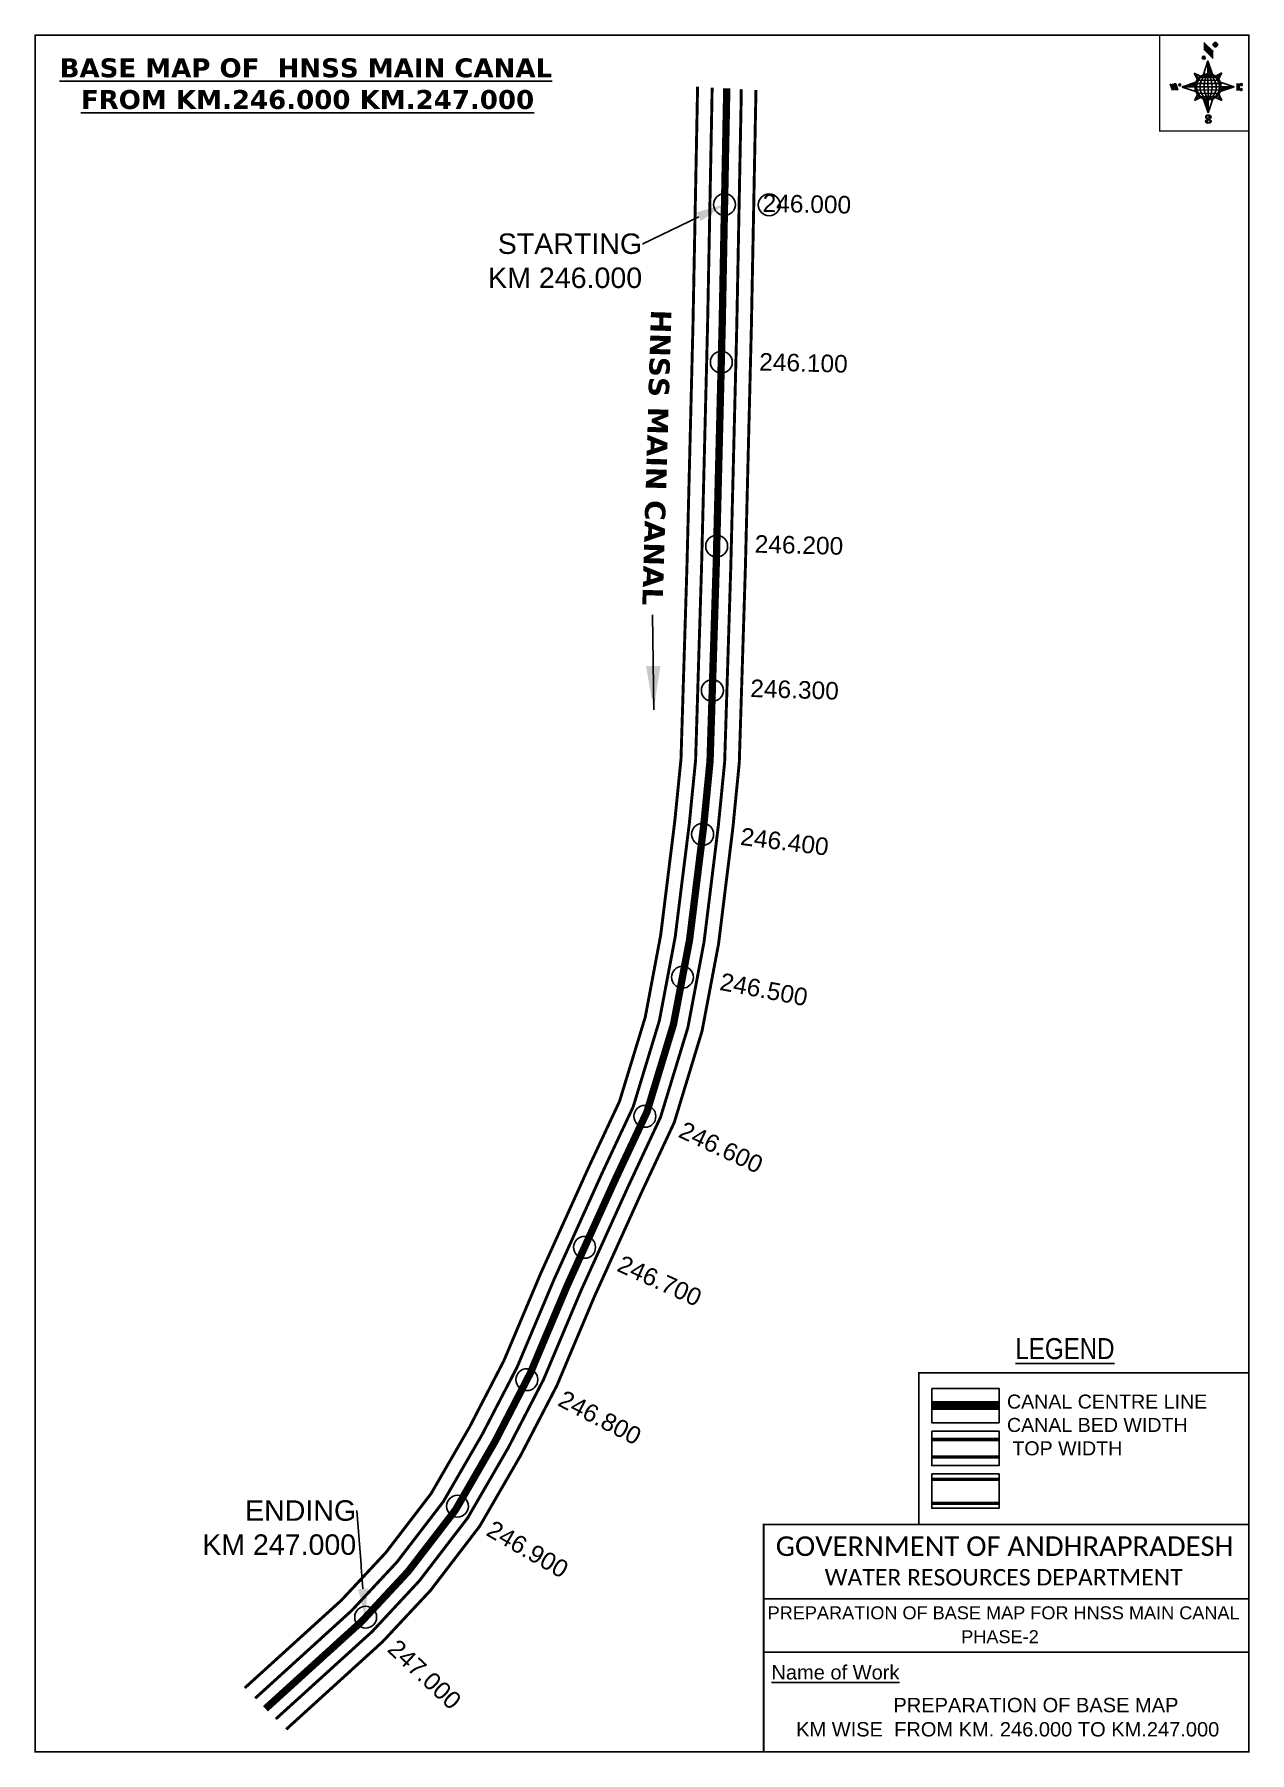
# Model space of a CAD drawing. Header units: inches. Extents: x 758572 to 759404, y 1618169 to 1619346.
import ezdxf
from ezdxf import colors
from ezdxf.entities.mleader import LeaderData, LeaderLine
from ezdxf.enums import TextEntityAlignment as Align
from ezdxf.math import Vec2, Vec3

# ---------------------------------------------------------------- set-up
doc = ezdxf.new("R2010")
doc.units = ezdxf.units.IN
doc.header["$LTSCALE"] = 15
doc.header["$MEASUREMENT"] = 0
doc.header["$PDMODE"] = 32
doc.header["$PDSIZE"] = 15
doc.linetypes.add('HIDDEN2', pattern=[0.1875, 0.125, -0.0625])
for name, color, linetype in [('AQUADUCT', 1, 'Continuous'), ('bord', 1, 'Continuous'), ('CANAL1', 7, 'Continuous'), ('CSMark', 72, 'Continuous'), ('DCBMS', 232, 'Continuous'), ('PAGE', 7, 'Continuous'), ('TEXT', 6, 'Continuous')]:
    doc.layers.add(name, color=color, linetype=linetype)
doc.styles.add('ARIALN', font='ARIALN.TTF')
doc.styles.get("Standard").update_dxf_attribs({"font": 'arial.ttf'})
doc.dimstyles.get("Standard").update_dxf_attribs({"dimtxt": 20, "dimasz": 0.18, "dimexe": 0.18, "dimexo": 0.0625, "dimgap": 0.09, "dimtad": 0, "dimtih": 1, "dimtoh": 1, "dimdec": 4, "dimzin": 0, "dimdsep": 46, "dimtxsty": 'Standard', "dimcen": 0.09, "dimadec": 0, "dimazin": 0, "dimtfac": 1, "dimtdec": 4, "dimtofl": 0, "dimtmove": 0, "dimatfit": 3, "dimfxl": 1, "dimtolj": 1, "dimtzin": 0, "dimarcsym": 0})
pattern_1 = [(267.297113149, (-8720374.938, 50637915.138), (10.5367255337, -0.497431438), [])]
pattern_2 = [(357.297113149, (-8720374.938, 50637915.138), (0.497431438, 10.5367255337), [])]

# ---------------------------------------------------------------- blocks, each defined once
blk = doc.blocks.new('*X26')
at = {"color": 0, "linetype": 'Continuous'}
for p, q in [((6321.6, 240.5), (6322.3, 241.2)), ((6321.6, 240.3), (6322.3, 241)), ((6321.6, 240.1), (6322.3, 240.8)), ((6321.6, 239.9), (6322.4, 240.7)), ((6321.6, 239.8), (6322.4, 240.6)), ((6321.6, 239.6), (6322.5, 240.5)), ((6321.6, 239.4), (6322.5, 240.3)), ((6321.6, 239.2), (6322.6, 240.2)), ((6321.7, 239.1), (6322.6, 240.1)), ((6321.8, 240.8), (6322.4, 241.4)), ((6321.8, 239), (6322.7, 240)), ((6321.8, 239), (6322.8, 239.9)), ((6321.9, 238.9), (6322.9, 239.8)), ((6322, 238.8), (6323, 239.7)), ((6322.1, 241.3), (6322.4, 241.6)), ((6322.1, 238.7), (6323.1, 239.6)), ((6322.2, 238.6), (6323.1, 239.6)), ((6322.3, 238.5), (6323.2, 239.5)), ((6322.4, 238.5), (6323.3, 239.4)), ((6322.5, 238.4), (6323.4, 239.3)), ((6322.7, 238.4), (6323.6, 239.3)), ((6322.8, 238.3), (6323.7, 239.2)), ((6322.9, 238.3), (6323.8, 239.1)), ((6323.1, 238.2), (6323.9, 239.1)), ((6323.2, 238.2), (6324, 239)), ((6323.3, 238.2), (6324.2, 239)), ((6323.5, 238.1), (6324.3, 238.9)), ((6323.7, 238.1), (6324.4, 238.9)), ((6323.8, 238.1), (6324.6, 238.8)), ((6324.1, 238.2), (6324.7, 238.8)), ((6324.3, 238.3), (6324.9, 238.8)), ((6324.6, 238.3), (6325.1, 238.8)), ((6324.8, 238.4), (6325.2, 238.8)), ((6325.1, 238.5), (6325.4, 238.8)), ((6325.4, 238.6), (6325.6, 238.8))]:
    blk.add_line(p, q, dxfattribs=at)
blk = doc.blocks.new('*X25')
at = {"color": 0, "linetype": 'Continuous'}
for p, q in [((6324.4, 240.3), (6324.5, 240.4)), ((6324.6, 240.3), (6324.8, 240.5)), ((6324.7, 240.2), (6325, 240.5)), ((6324.8, 240.2), (6325.2, 240.6)), ((6325, 240.1), (6325.5, 240.6)), ((6325.1, 240.1), (6325.6, 240.6)), ((6325.2, 240), (6325.8, 240.6)), ((6325.3, 240), (6326, 240.6)), ((6325.4, 239.9), (6326.1, 240.6)), ((6325.5, 239.8), (6326.2, 240.5)), ((6325.6, 239.8), (6326.3, 240.5)), ((6325.7, 239.7), (6326.5, 240.4)), ((6325.9, 239.6), (6326.6, 240.3)), ((6326, 239.5), (6326.7, 240.3)), ((6326, 239.4), (6326.8, 240.2)), ((6326.1, 239.3), (6327, 240.2)), ((6326.2, 239.3), (6327.1, 240.1)), ((6326.3, 239.2), (6327.1, 240)), ((6326.4, 239.1), (6327.2, 239.9)), ((6326.5, 239), (6327.3, 239.8)), ((6326.5, 238.9), (6327.4, 239.7)), ((6326.6, 238.8), (6327.5, 239.6)), ((6326.7, 238.7), (6327.5, 239.5)), ((6326.8, 238.6), (6327.6, 239.4)), ((6326.8, 238.5), (6327.7, 239.3)), ((6326.8, 236.5), (6327.4, 237)), ((6326.9, 238.3), (6327.8, 239.2)), ((6326.9, 238.2), (6327.9, 239.1)), ((6326.9, 236.8), (6327.6, 237.4)), ((6327, 238.1), (6327.8, 239)), ((6327, 237.9), (6327.8, 238.8)), ((6327, 237.8), (6327.8, 238.6)), ((6327, 237.6), (6327.8, 238.4)), ((6327, 237.4), (6327.8, 238.2)), ((6327, 237.3), (6327.8, 238)), ((6327, 237.1), (6327.8, 237.9))]:
    blk.add_line(p, q, dxfattribs=at)
blk = doc.blocks.new('H')
at = {"layer": 'bord', "extrusion": (0.000427885, 0.004792, 0.999988)}
h = blk.add_hatch(dxfattribs=at)
h.set_pattern_fill('LINE', color=8, scale=84.387686, angle=-2.7029, style=0)
h.set_pattern_definition(pattern_2)
h.paths.add_polyline_path([(-492, 786, -0.090992), (-448, 775), (-486, 912)])
h = blk.add_hatch(dxfattribs=at)
h.set_pattern_fill('LINE', color=8, scale=84.387686, angle=-92.7029, style=0)
h.set_pattern_definition(pattern_1)
h.paths.add_polyline_path([(-625, 665, -0.090992), (-615, 710), (-751, 671)])
h = blk.add_hatch(dxfattribs=at)
h.set_pattern_fill('LINE', color=8, scale=84.387686, angle=-2.7029, style=0)
h.set_pattern_definition(pattern_2)
h.paths.add_polyline_path([(-504, 533, -0.090992), (-549, 543), (-510, 406)])
h = blk.add_hatch(dxfattribs=at)
h.set_pattern_fill('LINE', color=8, scale=84.387686, angle=-92.7029, style=0)
h.set_pattern_definition(pattern_1)
h.paths.add_polyline_path([(-246, 647), (-372, 653, -0.090992), (-382, 609)])
for p, q in [((-519, 1020, -1217), (-435, 927, -1216)), ((-516, 1087, -1217), (-432, 994, -1217)), ((-538, 774, -1216), (-487, 906, -1216)), ((-487, 906, -1216), (-493, 780, -1216)), ((-487, 906, -1216), (-448, 769, -1216)), ((-865, 701, -1215), (-847, 638, -1215)), ((-847, 700, -1215), (-829, 637, -1215)), ((-829, 699, -1215), (-811, 636, -1215)), ((-829, 699, -1215), (-811, 698, -1215)), ((-811, 698, -1215), (-794, 635, -1215)), ((-752, 665, -1215), (-615, 704, -1215)), ((-627, 794, -1216), (-567, 760, -1216)), ((-627, 794, -1216), (-584, 747, -1215)), ((-599, 731, -1215), (-627, 794, -1216)), ((-421, 753, -1216), (-359, 781, -1216)), ((-359, 781, -1216), (-405, 739, -1216)), ((-359, 781, -1216), (-392, 721, -1215)), ((-379, 693, -1215), (-246, 641, -1215)), ((-213, 669, -1215), (-217, 601, -1215)), ((-752, 665, -1215), (-625, 659, -1215)), ((-619, 614, -1215), (-752, 665, -1215)), ((-639, 526, -1214), (-606, 585, -1215)), ((-639, 526, -1214), (-593, 568, -1215)), ((-577, 553, -1215), (-639, 526, -1214)), ((-511, 400, -1214), (-549, 537, -1214)), ((-460, 533, -1215), (-511, 400, -1214)), ((-505, 527, -1214), (-511, 400, -1214)), ((-371, 513, -1214), (-431, 546, -1215)), ((-371, 513, -1214), (-414, 560, -1215)), ((-399, 576, -1215), (-371, 513, -1214)), ((-246, 641, -1215), (-383, 603, -1215)), ((-373, 647, -1215), (-246, 641, -1215)), ((-197, 600, -1215), (-194, 668, -1215))]:
    blk.add_line(p, q, dxfattribs=at)
at = {"layer": 'bord', "color": 8, "linetype": 'ByBlock', "extrusion": (0.000427885, 0.004792, 0.999988)}
for p, q in [((-375, 679, -1215), (-620, 691, -1215)), ((-386, 711, -1215), (-605, 722, -1215)), ((-411, 744, -1216), (-578, 752, -1216)), ((-493, 780, -1216), (-505, 527, -1214)), ((-373, 647, -1215), (-625, 659, -1215)), ((-378, 616, -1215), (-623, 628, -1215)), ((-392, 585, -1215), (-611, 595, -1215)), ((-420, 555, -1215), (-587, 562, -1215))]:
    blk.add_line(p, q, dxfattribs=at)
at = {"layer": 'bord', "extrusion": (0.000427885, 0.004792, 0.999988), "elevation": -1212}
for points, const_width in [([(-522, 960), (-516, 1093)], 1.61), ([(-434, 933), (-428, 1066)], 1.61), ([(-870, 707), (-846, 706)], 0.642), ([(-829, 643), (-821, 678)], 0.642), ([(-793, 641), (-782, 694)], 0.642), ([(-223, 676), (-174, 673)], 0.706), ([(-829, 643), (-855, 644)], 0.642), ([(-811, 642), (-784, 641)], 0.642), ([(-177, 605), (-226, 607)], 0.706), ([(-195, 645), (-185, 644)], 0.706)]:
    blk.add_lwpolyline(points, dxfattribs=dict(at, const_width=const_width))
for points, const_width in [([(-414, 1073, 1), (-398, 1058, 1)], 22.3), ([(-530, 950, 1), (-520, 939, 1)], 14.8), ([(-776, 697, 1), (-769, 690, 1)], 8.9), ([(-180, 618, 1), (-173, 611, 1)], 9.79), ([(-178, 667, 1), (-171, 660, 1)], 9.79), ([(-490, 362, 1), (-498, 369, 1)], 11.1), ([(-525, 322, 1), (-533, 329, 1)], 11.1)]:
    blk.add_lwpolyline(points, format="xyb", close=True, dxfattribs=dict(at, const_width=const_width))
for points in [[(-537, 317), (-531, 310), (-520, 307), (-505, 307), (-494, 310), (-486, 318), (-487, 326), (-491, 333), (-494, 336), (-503, 341), (-522, 347), (-530, 352), (-534, 355), (-537, 363), (-537, 373), (-530, 381), (-520, 384), (-504, 384), (-493, 380), (-487, 373)], [(-522, 348), (-526, 354), (-528, 361), (-528, 371), (-526, 375), (-521, 381), (-515, 384)], [(-505, 307), (-499, 312), (-497, 319), (-497, 327), (-501, 335), (-509, 343)]]:
    blk.add_lwpolyline(points, dxfattribs=at)
at = {"layer": 'bord', "extrusion": (0.000427885, 0.004792, 0.999988)}
for centre, radius in [((-406, 1065, -1212), 22.3), ((-525, 944, -1212), 14.8), ((-773, 694, -1212), 8.9), ((-498, 659, -1212), 127), ((-177, 615, -1212), 9.79), ((-174, 663, -1212), 9.79), ((-494, 365, -1212), 11.1), ((-529, 325, -1212), 11.1)]:
    blk.add_circle(centre, radius, dxfattribs=at)
at = {"layer": 'bord', "color": 8, "linetype": 'ByBlock', "extrusion": (0.000427885, 0.004792, 0.999988)}
for centre, radius, start, end in [((-482, 658, -1212), 128, 94.9254, 259.6691), ((-437, 656, -1212), 141, 113.2864, 241.308), ((-316, 651, -1212), 222, 142.5892, 212.0053), ((-560, 662, -1212), 141, 293.2864, 61.308), ((-681, 668, -1212), 222, 322.5892, 32.0053), ((-515, 660, -1212), 128, 274.9254, 79.6691)]:
    blk.add_arc(centre, radius, start, end, dxfattribs=at)
at = {"layer": 'bord', "extrusion": (0.000427885, 0.004792, 0.999988)}
for points in [[(-516, 1093, -1212), (-431, 1000, -1212), (-519, 1026, -1212), (-434, 933, -1212)], [(-864, 707, -1212), (-846, 706, -1212), (-846, 644, -1212), (-829, 643, -1212)], [(-829, 705, -1212), (-811, 704, -1212), (-811, 642, -1212), (-793, 641, -1212)], [(-193, 674, -1212), (-197, 606, -1212), (-213, 675, -1212), (-216, 607, -1212)]]:
    blk.add_solid(points, dxfattribs=at)
at = {"layer": 'bord', "extrusion": (0.000427885, 0.004792, 0.999988), "xscale": 7.977342409717546, "yscale": 7.977342408231451, "zscale": 7.977342408476333, "rotation": 138.0840426661453}
for name, p in [('*X25', (38301, -31929, -1212)), ('*X26', (38314, -31951, -1212))]:
    blk.add_blockref(name, p, dxfattribs=at)

msp = doc.modelspace()

# ---------------------------------------------------------------- linework, layer by layer
at = {"layer": 'CANAL1', "color": 200, "const_width": 2}
for points in [[(759025.9, 1619309.9), (759025.8, 1619301.4), (759022.8, 1619146.8), (759018.7, 1618982.1), (759014.6, 1618849.5), (759010.3, 1618806.6), (759000.7, 1618729.1), (758990.1, 1618672.8), (758972.5, 1618615.2), (758951.2, 1618569.7), (758918.4, 1618497.1), (758893.3, 1618437.6), (758869.8, 1618392.2), (758843.5, 1618346.7), (758812.5, 1618306.3), (758782.1, 1618273.7), (758715.9, 1618213.6)], [(759065.9, 1619307.7), (759065.8, 1619300.9), (759062.8, 1619145.9), (759058.7, 1618980.9), (759054.5, 1618846.9), (759050.1, 1618802.2), (759040.3, 1618722.9), (759029, 1618663.3), (759010, 1618600.8), (758987.6, 1618552.9), (758955.1, 1618481.1), (758929.6, 1618420.6), (758904.9, 1618373), (758876.8, 1618324.4), (758843.1, 1618280.4), (758810.2, 1618245.2), (758744.3, 1618185.3)]]:
    msp.add_lwpolyline(points, dxfattribs=at)
at = {"layer": 'CANAL1', "color": 1, "linetype": 'HIDDEN2', "ltscale": 8, "const_width": 5}
msp.add_lwpolyline([(759045.9, 1619308.8), (759045.8, 1619301.2), (759042.8, 1619146.3), (759038.7, 1618981.5), (759034.5, 1618848.2), (759030.2, 1618804.4), (759020.5, 1618726), (759009.5, 1618668.1), (758991.3, 1618608), (758969.4, 1618561.3), (758936.7, 1618489.1), (758911.4, 1618429.1), (758887.4, 1618382.6), (758860.2, 1618335.5), (758827.8, 1618293.4), (758796.2, 1618259.4), (758730.1, 1618199.4)], dxfattribs=at)
at = {"layer": 'CANAL1', "color": 5, "const_width": 2}
for points in [[(759035.9, 1619309.3), (759035.8, 1619301.3), (759032.8, 1619146.6), (759028.7, 1618981.8), (759024.6, 1618848.8), (759020.3, 1618805.5), (759010.6, 1618727.6), (758999.8, 1618670.5), (758981.9, 1618611.6), (758960.3, 1618565.5), (758927.6, 1618493.1), (758902.4, 1618433.3), (758878.6, 1618387.4), (758851.8, 1618341.1), (758820.1, 1618299.8), (758789.1, 1618266.6), (758723, 1618206.5)], [(759055.9, 1619308.2), (759055.8, 1619301), (759052.8, 1619146.1), (759048.7, 1618981.2), (759044.5, 1618847.5), (759040.1, 1618803.3), (759030.4, 1618724.5), (759019.3, 1618665.7), (759000.6, 1618604.4), (758978.5, 1618557.1), (758945.9, 1618485.1), (758920.5, 1618424.8), (758896.2, 1618377.8), (758868.5, 1618330), (758835.4, 1618286.9), (758803.2, 1618252.3), (758737.2, 1618192.4)]]:
    msp.add_lwpolyline(points, dxfattribs=at)
at = {"layer": 'CANAL1', "color": 1, "linetype": 'HIDDEN2', "ltscale": 100, "const_width": 6, "elevation": -0.4}
msp.add_lwpolyline([(759232.4, 1618407), (759186.3, 1618407)], dxfattribs=at)
at = {"layer": 'CANAL1', "color": 5, "const_width": 2.4, "elevation": -0.4}
for points in [[(759232.4, 1618383.7), (759186.3, 1618383.7)], [(759232.4, 1618371.7), (759186.3, 1618371.7)]]:
    msp.add_lwpolyline(points, dxfattribs=at)
at = {"layer": 'CANAL1', "color": 200, "const_width": 2.4, "elevation": -0.4}
for points in [[(759232.4, 1618356.5), (759186.3, 1618356.5)], [(759232.4, 1618340), (759186.3, 1618340)]]:
    msp.add_lwpolyline(points, dxfattribs=at)
at = {"layer": 'CSMark', "color": 3}
for p in [(759044.4, 1619229.2), (759042.2, 1619121.3), (759039, 1618995.3), (759036.1, 1618896.5), (759029.4, 1618798), (759015.6, 1618700.2), (758989.9, 1618605), (758948.6, 1618515.3), (758909.1, 1618424.7), (758861.6, 1618338.1), (758798.7, 1618262.1)]:
    msp.add_point(p, dxfattribs=at)
at = {"layer": 'CSMark', "color": 2}
msp.add_point((759075, 1619229), dxfattribs=at)
at = {"layer": 'PAGE', "const_width": 1}
msp.add_lwpolyline([(759403.4, 1618169.9), (759403.4, 1619345.2), (758572.4, 1619345.2), (758572.4, 1618169.9), (759403.4, 1618169.9)], dxfattribs=at)
at = {"layer": 'PAGE'}
for points, const_width in [([(759403.4, 1619345.2), (759342.3, 1619345.2), (759342.3, 1619279.5), (759403.4, 1619279.5)], 1), ([(759177.5, 1618429.4), (759403.4, 1618429.4), (759403.4, 1618325.6), (759177.5, 1618325.6)], 1.2), ([(759071.2, 1618325.6), (759403.4, 1618325.6), (759403.4, 1618169.9), (759071.2, 1618169.9)], 1.2)]:
    msp.add_lwpolyline(points, close=True, dxfattribs=dict(at, const_width=const_width))
at = {"layer": 'PAGE', "elevation": -0.4}
for points in [[(759186.3, 1618418.7), (759232.4, 1618418.7), (759232.4, 1618395.2), (759186.3, 1618395.2)], [(759186.3, 1618389.5), (759232.4, 1618389.5), (759232.4, 1618365.9), (759186.3, 1618365.9)], [(759186.3, 1618360.2), (759232.4, 1618360.2), (759232.4, 1618336.7), (759186.3, 1618336.7)]]:
    msp.add_lwpolyline(points, close=True, dxfattribs=at)
at = {"layer": 'PAGE'}
for points in [[(759071.2, 1618274.6), (759403.4, 1618274.6)], [(759071.2, 1618238.2), (759403.4, 1618238.2)]]:
    msp.add_lwpolyline(points, dxfattribs=at)

# ---------------------------------------------------------------- block references
at = {"layer": 'AQUADUCT', "color": 1, "xscale": 0.0703495379661093, "yscale": 0.07034953800030053, "zscale": 0.07034953795990817, "rotation": 3.078330607406165}
msp.add_blockref('H', (759413, 1619265.8, 85.4), dxfattribs=at)

# ---------------------------------------------------------------- texts
at = {"layer": 'CANAL1', "insert": (759008.1, 1619157.9), "char_height": 14, "width": 205.129, "attachment_point": 1, "rotation": 268.3016}
msp.add_mtext('\\pi0.96322;{\\fVerdana|b1|i0|c0|p34;HNSS MAIN CANAL}', dxfattribs=at)
at = {"layer": 'CSMark', "color": 1}
for s, rotation, p in [('246.000', 358.8701, (759070.5, 1619230.2)), ('246.100', 358.5754, (759068.2, 1619121.6)), ('246.200', 358.5754, (759065.1, 1618996.9)), ('246.300', 358.2196, (759062.1, 1618898.1)), ('246.400', 352.9472, (759055.5, 1618796.8)), ('246.500', 349.2869, (759041.6, 1618697.5)), ('246.600', 334.9207, (759014.6, 1618596.6)), ('246.700', 335.64, (758972.4, 1618504.9)), ('246.800', 332.6391, (758932.2, 1618412.7)), ('246.900', 329.9574, (758883.4, 1618323.8)), ('247.000', 317.0059, (758816.9, 1618243.6))]:
    msp.add_text(s, height=12, rotation=rotation, dxfattribs=at).set_placement(p, align=Align.MIDDLE_LEFT)
at = {"layer": 'PAGE', "extrusion": (0.000201441, 0.004807, 0.999988), "style": 'ARIALN'}
msp.add_text('%%ULEGEND', height=14.4, rotation=359.9999, dxfattribs=at).set_placement((759277.5, 1618426.5, 7932.5), align=Align.MIDDLE)
at = {"layer": 'PAGE', "extrusion": (0.000201441, 0.004807, 0.999988)}
for s, height, p in [('PREPARATION OF BASE MAP FOR HNSS MAIN CANAL', 8.878, (759073.9, 1618241.2, 7931.6)), ('%%UName of Work', 9.822, (759076.5, 1618200, 7930.3))]:
    msp.add_text(s, height=height, rotation=359.9999, dxfattribs=at).set_placement(p)
for s, height, p in [('PHASE-2', 8.88, (759233, 1618229.3, 7931.6)), ('PREPARATION OF BASE MAP', 9.822, (759257.6, 1618182.5, 7930.3)), ('KM WISE  FROM KM. 246.000 TO KM.247.000', 9.822, (759238.3, 1618165.9, 7930.3))]:
    msp.add_text(s, height=height, rotation=359.9999, dxfattribs=at).set_placement(p, align=Align.MIDDLE_CENTER)
at = {"layer": 'PAGE', "extrusion": (0.000201441, 0.004807, 0.999988), "attachment_point": 1, "text_direction": (1, -1e-06, -0.000201)}
for s, insert, char_height, width in [('CANAL CENTRE LINE CANAL BED WIDTH {\\H2.3717x; }\\P TOP WIDTH{\\H1.9152x; }', (759237.8, 1618414.5, -0.4), 9.6, 168.926), ('\\pi3.5885;{\\fCalibri|b0|i0|c0|p34;\\H1.3333x;GOVERNMENT OF ANDHRAPRADESH\\P\\pi37.073;\\H0.83998x;WATER RESOURCES DEPARTMENT}', (759075.9, 1618317.4, -1.3), 10.059, 321.276)]:
    msp.add_mtext(s, dxfattribs=dict(at, insert=insert, char_height=char_height, width=width))
at = {"layer": 'TEXT', "color": 1, "insert": (758567.4, 1619329.3), "char_height": 13, "width": 379.826, "attachment_point": 1}
msp.add_mtext('\\pi21.755;{\\fVerdana|b1|i0|c0|p34;\\LBASE MAP OF  HNSS MAIN CANAL \\P\\pi36.314;FROM KM.246.000 KM.247.000}', dxfattribs=at)

# ---------------------------------------------------------------- leaders
at = {"layer": 'CANAL1'}
msp.add_leader([(758995.9, 1618883.3), (758995.2, 1618948.3)], dimstyle='Standard', override={"dimasz": 30, "dimgap": 0.09, "dimtad": 0}, dxfattribs=at)

# ---------------------------------------------------------------- next in the draw order: leaders
at = {"layer": 'DCBMS', "color": 5}
ml = msp.add_multileader_mtext('Standard', dxfattribs=at)
ml.set_content('STARTING  \\PKM 246.000', color=5)
ml.set_leader_properties()
ml.build(insert=Vec2(0, 0))
ml.multileader.update_dxf_attribs({"dogleg_length": 0.36, "arrow_head_size": 20})
ctx = ml.context
ctx.base_point, ctx.char_height, ctx.arrow_head_size, ctx.landing_gap_size, ctx.plane_origin = Vec3(758884.8, 1619202.3), 14, 20, 0.09, Vec3(759028.5, 1619414.6)
ctx.text_align_type = 2
notes = []
notes.append((ctx, [(0, (1, 1, 0), (758988.5, 1619202.3), (-1, 0), 0.36, [(0, [(759044.8, 1619229.6)], 0, [])])]))
ctx.mtext.insert, ctx.mtext.width, ctx.mtext.alignment, ctx.mtext.flow_direction = Vec3(758988, 1619209.4), 109.049, 3, 5
ctx.mtext.has_bg_fill, ctx.mtext.bg_color, ctx.mtext.bg_scale_factor, ctx.mtext.bg_transparency, ctx.mtext.use_window_bg_color = 1, -1027028792, 1.5, 0, 1
ml = msp.add_multileader_mtext('Standard', dxfattribs=at)
ml.set_content('ENDING \\PKM 247.000', color=5)
ml.set_leader_properties()
ml.build(insert=Vec2(0, 0))
ml.multileader.update_dxf_attribs({"dogleg_length": 0.36, "arrow_head_size": 20})
ctx = ml.context
ctx.base_point, ctx.char_height, ctx.arrow_head_size, ctx.landing_gap_size, ctx.plane_origin = Vec3(758689.1, 1618335), 14, 20, 0.09, Vec3(758832.7, 1618547.3)
ctx.text_align_type = 2
notes.append((ctx, [(0, (1, 1, 0), (758792.7, 1618335), (-1, 0), 0.36, [(0, [(758798.4, 1618261.5)], 0, [])])]))
ctx.mtext.insert, ctx.mtext.width, ctx.mtext.alignment, ctx.mtext.flow_direction = Vec3(758792.2, 1618342.1), 109.049, 3, 5
ctx.mtext.has_bg_fill, ctx.mtext.bg_color, ctx.mtext.bg_scale_factor, ctx.mtext.bg_transparency, ctx.mtext.use_window_bg_color = 1, -1027028792, 1.5, 0, 1
for ctx, leaders in notes:
    for number, flags, end, landing, length, lines in leaders:
        leader = LeaderData()
        leader.index, (leader.has_last_leader_line, leader.has_dogleg_vector, leader.attachment_direction) = number, flags
        leader.last_leader_point, leader.dogleg_vector, leader.dogleg_length = Vec3(end), Vec3(landing), length
        for number, points, colour, breaks in lines:
            line = LeaderLine()
            line.index, line.vertices, line.color, line.breaks = number, Vec3.list(points), colors.encode_raw_color(colour), breaks
            leader.lines.append(line)
        ctx.leaders.append(leader)

doc.saveas('drawing.dxf')
